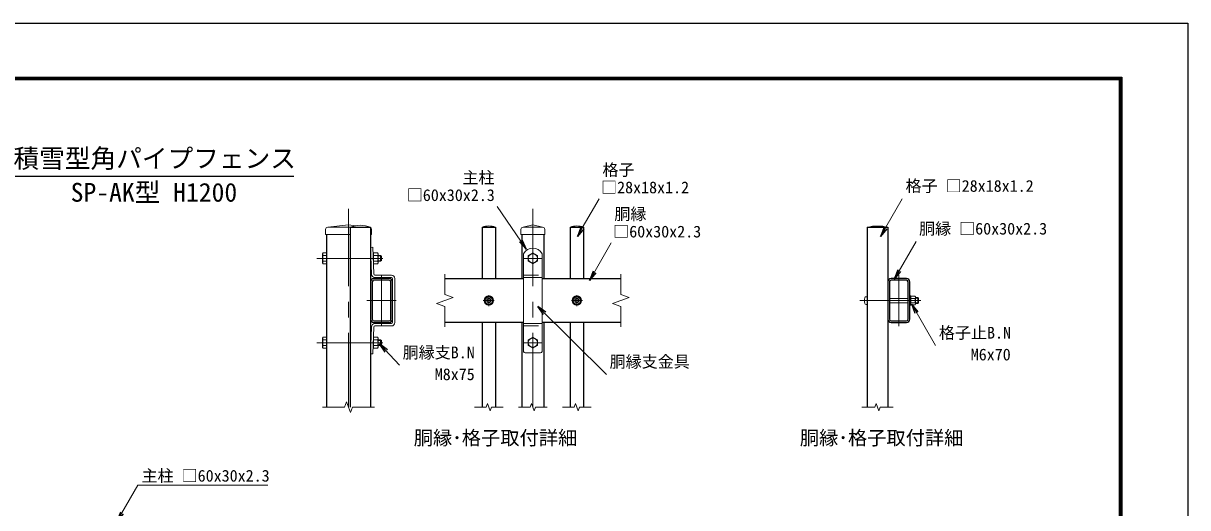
# Model space of a CAD drawing. Units: millimetres, scale not verified. Extents: x -4200 to 4200, y -2970 to 2970.
# Drawn here: x -562 to 4200, y 989 to 2970 of the extents above; entities that cross this region are included whole.
import ezdxf
from ezdxf.enums import TextEntityAlignment as Align

# ---------------------------------------------------------------- set-up
doc = ezdxf.new("R2010")
doc.units = ezdxf.units.MM
doc.header["$LTSCALE"] = 10
doc.linetypes.add('DASHED', pattern=[7.5, 6, -1.5])
doc.linetypes.add('USER1', pattern=[50.8, 31.75, -6.35, 6.35, -6.35])
for name, color, linetype, lineweight in [('0-0_D-TTL', 2, 'Continuous', 25), ('0-1_D-TTL-TXT', 7, 'Continuous', 25), ('0-2_D-BMK', 2, 'USER1', 13), ('0-5_D-STR1', 1, 'Continuous', 25), ('0-6_D-STR3', 3, 'Continuous', 13), ('0-8_D-STR-DIM', 7, 'Continuous', 13), ('0-9_0', 7, 'Continuous', 25), ('0-B_D-STR-TXT', 7, 'Continuous', 13)]:
    doc.layers.add(name, color=color, linetype=linetype, lineweight=lineweight)
doc.styles.add('ＭＳ ゴシック', font='')
doc.styles.get('ＭＳ ゴシック').set_extended_font_data('MS Gothic')

# ---------------------------------------------------------------- blocks, each defined once
blk = doc.blocks.new('MLeader4')
at = {"layer": '0-B_D-STR-TXT'}
blk.add_line((-83.28, 1080.29), (437.82, 1080.29), dxfattribs=at)
at = {"layer": '0-B_D-STR-TXT', "lineweight": 25}
blk.add_line((-152.95, 964.17), (-178.79, 932.91), dxfattribs=at)
at = {"layer": '0-B_D-STR-TXT'}
blk.add_lwpolyline([(-158.71, 967.51), (-93.28, 1080.29), (-83.28, 1080.29)], dxfattribs=at)
at = {"layer": '0-B_D-STR-TXT', "lineweight": 25}
blk.add_lwpolyline([(-164.48, 970.86), (-178.79, 932.91), (-158.71, 967.51)], dxfattribs=at)
at = {"layer": '0-B_D-STR-TXT', "style": 'ＭＳ ゴシック'}
blk.add_text('主柱 □60x30x2.3', height=48.09, dxfattribs=at).set_placement((-78.33, 1081.07), align=Align.BOTTOM_LEFT)
blk = doc.blocks.new('_Open')
at = {"layer": '0-9_0'}
blk.add_line((-10, 1.667), (0, 0), dxfattribs=at)
blk.add_lwpolyline([(-10, -1.667), (0, 0), (-10, 0)], dxfattribs=at)

msp = doc.modelspace()

# ---------------------------------------------------------------- linework, layer by layer
at = {"layer": '0-0_D-TTL'}
for points in [[(-4199.92, 2970.06), (4200.08, 2970.06), (4200.08, -2969.94), (-4199.92, -2969.94)], [(-3929.92, 2750.06), (3930.08, 2750.06), (3930.08, -2749.94), (-3929.92, -2749.94)], [(-3927.42, 2747.56), (3927.58, 2747.56), (3927.58, -2747.44), (-3927.42, -2747.44)], [(-3924.92, 2745.06), (3925.08, 2745.06), (3925.08, -2744.94), (-3924.92, -2744.94)], [(-3922.42, 2742.56), (3922.58, 2742.56), (3922.58, -2742.44), (-3922.42, -2742.44)], [(-3919.92, 2740.06), (3920.08, 2740.06), (3920.08, -2739.94), (-3919.92, -2739.94)]]:
    msp.add_lwpolyline(points, close=True, dxfattribs=at)
at = {"layer": '0-2_D-BMK'}
for p, q in [((768.16, 2211.78), (768.16, 1399.97)), ((1521.87, 2211.78), (1521.87, 1399.97)), ((637.96, 2008.57), (907.96, 2008.57)), ((1557.87, 2008.57), (1485.87, 2008.57)), ((1491.87, 2008.57), (1551.87, 2008.57)), ((903.16, 1941.07), (903.16, 1731.07)), ((3018.59, 1941.07), (3018.59, 1731.07)), ((1341.87, 1858.57), (1341.87, 1813.57)), ((1701.87, 1858.57), (1701.87, 1813.57)), ((843.16, 1836.07), (963.16, 1836.07)), ((1364.37, 1836.07), (1319.37, 1836.07)), ((1724.37, 1836.07), (1679.37, 1836.07)), ((2859.28, 1836.07), (3108.15, 1836.07)), ((637.96, 1663.57), (907.96, 1663.57)), ((1557.87, 1663.57), (1485.87, 1663.57)), ((1490.1, 1663.57), (1550.98, 1663.57))]:
    msp.add_line(p, q, dxfattribs=at)
at = {"layer": '0-5_D-STR1'}
for p, q in [((678.16, 2106.07), (678.16, 1399.97)), ((774.16, 2136.07), (774.16, 1399.97)), ((774.16, 2136.07), (858.16, 2136.07)), ((858.16, 2136.07), (858.16, 1399.97)), ((1314.87, 2136.07), (1314.87, 1926.07)), ((1314.87, 2136.07), (1368.87, 2136.07)), ((1368.87, 2136.07), (1368.87, 1926.07)), ((1476.87, 2106.07), (1476.87, 1926.07)), ((1566.87, 2106.07), (1566.87, 1926.07)), ((1674.87, 2136.07), (1674.87, 1926.07)), ((1674.87, 2136.07), (1728.87, 2136.07)), ((1728.87, 2136.07), (1728.87, 1926.07)), ((2889.59, 2136.07), (2889.59, 1399.97)), ((2889.59, 2136.07), (2973.59, 2136.07)), ((2973.59, 2136.07), (2973.59, 1399.97)), ((858.16, 1912.27), (858.16, 1759.87)), ((865.06, 1912.27), (865.06, 1759.87)), ((934.36, 1926.07), (871.96, 1926.07)), ((934.36, 1919.17), (871.96, 1919.17)), ((941.26, 1759.87), (941.26, 1912.27)), ((948.16, 1759.87), (948.16, 1912.27)), ((1161.87, 1926.07), (1484.37, 1926.07)), ((1559.37, 1926.07), (1881.87, 1926.07)), ((2973.59, 1912.27), (2973.59, 1759.87)), ((2980.49, 1912.27), (2980.49, 1759.87)), ((3049.79, 1926.07), (2987.39, 1926.07)), ((3049.79, 1919.17), (2987.39, 1919.17)), ((3056.69, 1759.87), (3056.69, 1912.27)), ((3063.59, 1759.87), (3063.59, 1912.27)), ((871.96, 1752.97), (934.36, 1752.97)), ((871.96, 1746.07), (934.36, 1746.07)), ((1484.37, 1746.07), (1161.87, 1746.07)), ((1314.87, 1746.07), (1314.87, 1399.97)), ((1368.87, 1746.07), (1368.87, 1399.97)), ((1476.87, 1746.07), (1476.87, 1399.97)), ((1881.87, 1746.07), (1559.37, 1746.07)), ((1566.87, 1746.07), (1566.87, 1399.97)), ((1674.87, 1746.07), (1674.87, 1399.97)), ((1728.87, 1746.07), (1728.87, 1399.97)), ((2987.39, 1752.97), (3049.79, 1752.97)), ((2987.39, 1746.07), (3049.79, 1746.07))]:
    msp.add_line(p, q, dxfattribs=at)
for centre, radius, start, end in [((871.96, 1912.27), 13.8, 90, 180), ((871.96, 1912.27), 6.9, 90, 180), ((934.36, 1912.27), 13.8, 0, 90), ((934.36, 1912.27), 6.9, 0, 90), ((2987.39, 1912.27), 13.8, 90, 180), ((2987.39, 1912.27), 6.9, 90, 180), ((3049.79, 1912.27), 13.8, 0, 90), ((3049.79, 1912.27), 6.9, 0, 90), ((871.96, 1759.87), 13.8, 180, 270), ((871.96, 1759.87), 6.9, 180, 270), ((934.36, 1759.87), 6.9, 270, 0), ((934.36, 1759.87), 13.8, 270, 0), ((2987.39, 1759.87), 13.8, 180, 270), ((2987.39, 1759.87), 6.9, 180, 270), ((3049.79, 1759.87), 6.9, 270, 0), ((3049.79, 1759.87), 13.8, 270, 0)]:
    msp.add_arc(centre, radius, start, end, dxfattribs=at)
at = {"layer": '0-6_D-STR3'}
for p, q in [((768.16, 2145.07), (683.41, 2136.07)), ((768.16, 2145.07), (796.24, 2142.09)), ((1521.87, 2145.07), (1482.12, 2136.07)), ((1521.87, 2145.07), (1561.62, 2136.07)), ((674.41, 2127.07), (674.41, 2106.07)), ((674.41, 2106.07), (774.16, 2106.07)), ((683.41, 2136.07), (852.91, 2136.07)), ((858.16, 2106.07), (861.91, 2106.07)), ((861.91, 2127.07), (861.91, 2106.07)), ((1473.12, 2127.07), (1473.12, 2106.07)), ((1473.12, 2106.07), (1570.62, 2106.07)), ((1482.12, 2136.07), (1561.62, 2136.07)), ((1570.62, 2127.07), (1570.62, 2106.07)), ((867.76, 2053.82), (858.16, 2053.51)), ((858.16, 2053.51), (861.72, 1944.5)), ((867.76, 2053.82), (871.31, 1944.82)), ((662.26, 2027.47), (664.35, 2031.09)), ((662.26, 2027.47), (662.26, 1989.67)), ((678.16, 2031.09), (664.35, 2031.09)), ((678.16, 2019.83), (664.35, 2019.83)), ((678.16, 2031.09), (678.16, 1986.06)), ((869.97, 2031.09), (887.29, 2031.09)), ((869.97, 1986.06), (869.97, 2031.09)), ((869.97, 2019.83), (887.29, 2019.83)), ((887.29, 2031.09), (889.47, 2027.32)), ((889.47, 1989.82), (889.47, 2027.32)), ((889.47, 2020.57), (899.56, 2020.57)), ((889.47, 2018.32), (901.81, 2018.32)), ((899.56, 2020.57), (903.16, 2016.97)), ((899.56, 2020.57), (899.56, 1996.57)), ((899.56, 1996.57), (903.16, 2000.17)), ((903.16, 2016.97), (903.16, 2000.17)), ((1484.37, 2027.49), (1484.37, 1627.57)), ((1559.37, 2027.49), (1559.37, 1627.57)), ((662.26, 1989.67), (664.35, 1986.06)), ((678.16, 1997.31), (664.35, 1997.31)), ((678.16, 1986.06), (664.35, 1986.06)), ((869.97, 1997.31), (887.29, 1997.31)), ((869.97, 1986.06), (887.29, 1986.06)), ((887.29, 1986.06), (889.47, 1989.82)), ((889.47, 1998.82), (901.81, 1998.82)), ((889.47, 1996.57), (899.56, 1996.57)), ((943.36, 1940.17), (876.08, 1940.17)), ((943.36, 1930.57), (876.11, 1930.57)), ((948.16, 1925.77), (948.16, 1746.37)), ((957.76, 1925.77), (957.76, 1746.37)), ((1484.37, 1930.57), (1559.37, 1930.57)), ((1341.87, 1853.39), (1326.87, 1844.73)), ((1326.87, 1844.73), (1326.87, 1827.41)), ((1356.87, 1844.73), (1341.87, 1853.39)), ((1356.87, 1827.41), (1356.87, 1844.73)), ((1701.87, 1853.39), (1686.87, 1844.73)), ((1686.87, 1844.73), (1686.87, 1827.41)), ((1716.87, 1844.73), (1701.87, 1853.39)), ((1716.87, 1827.41), (1716.87, 1844.73)), ((2885.01, 1851.82), (2889.59, 1851.82)), ((2885.01, 1820.32), (2889.59, 1820.32)), ((2889.59, 1851.82), (2889.59, 1820.32)), ((2980.49, 1845.07), (3056.69, 1845.07)), ((2980.49, 1827.07), (3056.69, 1827.07)), ((3068.39, 1854.07), (3068.39, 1818.07)), ((3068.39, 1854.07), (3084.84, 1854.07)), ((3068.39, 1845.07), (3084.84, 1845.07)), ((3068.39, 1827.07), (3084.84, 1827.07)), ((3068.39, 1818.07), (3084.84, 1818.07)), ((3085.4, 1853.24), (3086.39, 1851.54)), ((3085.4, 1818.91), (3086.39, 1820.61)), ((3086.39, 1851.54), (3086.39, 1820.61)), ((3086.39, 1848.07), (3095.99, 1848.07)), ((3086.39, 1845.82), (3098.24, 1845.82)), ((3086.39, 1826.32), (3098.24, 1826.32)), ((3086.39, 1824.07), (3095.99, 1824.07)), ((3095.99, 1848.07), (3099.59, 1844.47)), ((3095.99, 1848.07), (3095.99, 1824.07)), ((3095.99, 1824.07), (3099.59, 1827.67)), ((3099.59, 1844.47), (3099.59, 1827.67)), ((858.16, 1618.64), (861.72, 1727.64)), ((867.76, 1618.33), (871.31, 1727.33)), ((943.36, 1741.57), (876.08, 1741.57)), ((943.36, 1731.97), (876.08, 1731.97)), ((1484.37, 1741.57), (1559.37, 1741.57)), ((662.26, 1682.47), (664.35, 1686.09)), ((662.26, 1644.67), (662.26, 1682.47)), ((678.16, 1686.09), (664.35, 1686.09)), ((678.16, 1674.83), (664.35, 1674.83)), ((678.16, 1641.05), (678.16, 1686.09)), ((869.97, 1686.09), (887.29, 1686.09)), ((869.97, 1686.09), (869.97, 1641.05)), ((869.97, 1674.83), (887.29, 1674.83)), ((887.29, 1686.09), (889.47, 1682.32)), ((889.47, 1682.32), (889.47, 1644.82)), ((889.47, 1675.57), (899.56, 1675.57)), ((889.47, 1673.32), (901.81, 1673.32)), ((899.56, 1675.57), (903.16, 1671.97)), ((899.56, 1651.57), (899.56, 1675.57)), ((903.16, 1655.17), (903.16, 1671.97)), ((662.26, 1644.67), (664.35, 1641.05)), ((678.16, 1652.31), (664.35, 1652.31)), ((678.16, 1641.05), (664.35, 1641.05)), ((869.97, 1652.31), (887.29, 1652.31)), ((869.97, 1641.05), (887.29, 1641.05)), ((887.29, 1641.05), (889.47, 1644.82)), ((889.47, 1653.82), (901.81, 1653.82)), ((889.47, 1651.57), (899.56, 1651.57)), ((899.56, 1651.57), (903.16, 1655.17)), ((1553.37, 1621.57), (1490.37, 1621.57)), ((867.76, 1618.33), (858.16, 1618.64))]:
    msp.add_line(p, q, dxfattribs=at)
at = {"layer": '0-6_D-STR3', "linetype": 'DASHED'}
for p, q in [((1484.37, 1940.17), (1559.37, 1940.17)), ((1484.37, 1731.97), (1559.37, 1731.97))]:
    msp.add_line(p, q, dxfattribs=at)
at = {"layer": '0-6_D-STR3'}
for points in [[(1541.37, 2019.83), (1521.87, 2031.09), (1502.37, 2019.83), (1502.37, 1997.31), (1521.87, 1986.05), (1541.37, 1997.31)], [(3068.39, 1854.82), (3063.59, 1854.82), (3063.59, 1817.32), (3068.39, 1817.32)], [(1541.37, 1674.83), (1521.87, 1686.09), (1502.37, 1674.83), (1502.37, 1652.31), (1521.87, 1641.05), (1541.37, 1652.31)]]:
    msp.add_lwpolyline(points, close=True, dxfattribs=at)
for points in [[(1326.87, 1827.41), (1341.87, 1818.75), (1356.87, 1827.41)], [(1686.87, 1827.41), (1701.87, 1818.75), (1716.87, 1827.41)]]:
    msp.add_lwpolyline(points, dxfattribs=at)
for centre, radius in [((1521.87, 2008.57), 18.75), ((1341.87, 1836.07), 18.75), ((1341.87, 1836.07), 14.7), ((1341.87, 1836.07), 9), ((1341.87, 1836.07), 7.38), ((1701.87, 1836.07), 18.75), ((1701.87, 1836.07), 14.7), ((1701.87, 1836.07), 9), ((1701.87, 1836.07), 7.38), ((1521.87, 1663.57), 18.75)]:
    msp.add_circle(centre, radius, dxfattribs=at)
for centre, radius, start, end in [((816.16, 2025.52), 118.27, 69.19824, 110.80176), ((683.41, 2127.07), 9, 90, 180), ((852.91, 2127.07), 9, 0, 54.31467), ((1341.87, 2065.43), 75.63, 69.08343, 110.91657), ((1482.12, 2127.07), 9, 90, 180), ((1561.62, 2127.07), 9, 0, 90), ((1701.87, 2065.43), 75.63, 69.08343, 110.91657), ((2931.59, 1954.72), 186.15, 76.9604, 103.0396), ((1521.87, 2008.57), 42, 26.7655, 153.2345), ((672.58, 2025.46), 9.97, 145.61585, 214.38415), ((699.87, 2008.57), 37.26, 162.4121, 197.5879), ((879.07, 2025.46), 9.97, 325.61586, 34.38414), ((851.78, 2008.57), 37.26, 342.4121, 17.5879), ((672.58, 1991.68), 9.97, 145.61585, 214.38415), ((879.07, 1991.68), 9.97, 325.61585, 34.38416), ((876.11, 1944.97), 14.4, 181.86644, 270), ((876.11, 1944.97), 4.8, 181.86644, 270), ((943.36, 1925.77), 14.4, 0, 90), ((943.36, 1925.77), 4.8, 0, 90), ((2919.89, 1836.07), 42, 163.92714, 196.07286), ((2885.01, 1846.12), 5.7, 90, 163.92714), ((2885.01, 1826.02), 5.7, 196.07286, 270), ((3079.06, 1849.57), 7.33, 322.12109, 37.87891), ((3079.06, 1822.57), 7.33, 322.12109, 37.87891), ((3059.39, 1836.07), 27, 340.52876, 19.47124), ((876.11, 1727.17), 14.4, 90, 178.13356), ((876.11, 1727.17), 4.8, 90, 178.13356), ((943.36, 1746.37), 4.8, 270, 0), ((943.36, 1746.37), 14.4, 270, 0), ((672.58, 1680.46), 9.97, 145.61585, 214.38415), ((699.87, 1663.57), 37.26, 162.4121, 197.5879), ((879.07, 1680.46), 9.97, 325.61584, 34.38415), ((851.78, 1663.57), 37.26, 342.4121, 17.5879), ((672.58, 1646.68), 9.97, 145.61585, 214.38415), ((879.07, 1646.68), 9.97, 325.61586, 34.38414), ((1490.37, 1627.57), 6, 180, 270), ((1553.37, 1627.57), 6, 270, 0)]:
    msp.add_arc(centre, radius, start, end, dxfattribs=at)
at = {"layer": '0-8_D-STR-DIM'}
for p, q in [((1161.87, 1944.07), (1161.87, 1860.7)), ((1881.87, 1944.07), (1881.87, 1860.7)), ((1195.7, 1848.38), (1161.87, 1860.7)), ((1915.7, 1848.38), (1881.87, 1860.7)), ((1128.04, 1823.76), (1195.7, 1848.38)), ((1161.87, 1811.45), (1128.04, 1823.76)), ((1161.87, 1811.45), (1161.87, 1728.07)), ((1848.04, 1823.76), (1915.7, 1848.38)), ((1881.87, 1811.45), (1848.04, 1823.76)), ((1881.87, 1811.45), (1881.87, 1728.07)), ((661.93, 1399.97), (751.93, 1399.97)), ((760.05, 1422.27), (751.93, 1399.97)), ((776.28, 1377.68), (760.05, 1422.27)), ((784.4, 1399.97), (776.28, 1377.68)), ((784.4, 1399.97), (874.4, 1399.97)), ((1282.72, 1399.97), (1331.05, 1399.97)), ((1336.46, 1414.84), (1331.05, 1399.97)), ((1347.28, 1385.11), (1336.46, 1414.84)), ((1352.69, 1399.97), (1347.28, 1385.11)), ((1352.69, 1399.97), (1401.01, 1399.97)), ((1462.72, 1399.97), (1511.05, 1399.97)), ((1516.46, 1414.84), (1511.05, 1399.97)), ((1527.28, 1385.11), (1516.46, 1414.84)), ((1532.69, 1399.97), (1527.28, 1385.11)), ((1532.69, 1399.97), (1581.01, 1399.97)), ((1642.72, 1399.97), (1691.05, 1399.97)), ((1696.46, 1414.84), (1691.05, 1399.97)), ((1707.28, 1385.11), (1696.46, 1414.84)), ((1712.69, 1399.97), (1707.28, 1385.11)), ((1712.69, 1399.97), (1761.01, 1399.97)), ((2867.94, 1399.97), (2920.76, 1399.97)), ((2926.18, 1414.84), (2920.76, 1399.97)), ((2937, 1385.11), (2926.18, 1414.84)), ((2942.41, 1399.97), (2937, 1385.11)), ((2942.41, 1399.97), (2995.23, 1399.97))]:
    msp.add_line(p, q, dxfattribs=at)
at = {"layer": '0-9_0'}
msp.add_line((-615.88, 2345.38), (544.12, 2345.38), dxfattribs=at)
at = {"layer": '0-B_D-STR-TXT'}
for p, q in [((1793.16, 2252.72), (1705.16, 2100.31)), ((3032.8, 2252.72), (2944.8, 2100.31)), ((1376, 2221.01), (1493.89, 2048.32)), ((1842.72, 2072), (1754.73, 1919.59)), ((3088.94, 2077.63), (3000.95, 1925.22)), ((1823.49, 1533.35), (1543.76, 1809.93)), ((3169.06, 1652.17), (3072.66, 1819.13)), ((977, 1571.36), (896.66, 1657.76))]:
    msp.add_line(p, q, dxfattribs=at)

# ---------------------------------------------------------------- block references
at = {"layer": '0-B_D-STR-TXT', "xscale": 4, "yscale": 4}
for p, rotation in [((1704.16, 2098.57), 240), ((2943.8, 2098.57), 240), ((1495.02, 2046.67), 304.32042), ((1753.73, 1917.86), 240), ((2999.95, 1923.49), 240), ((1542.34, 1811.33), 135.32451), ((3071.66, 1820.86), 120), ((895.3, 1659.22), 132.92029)]:
    msp.add_blockref('_Open', p, dxfattribs=dict(at, rotation=rotation))
at = {"layer": '0-B_D-STR-TXT'}
msp.add_blockref('MLeader4', (0, 0), dxfattribs=at)

# ---------------------------------------------------------------- texts
at = {"layer": '0-1_D-TTL-TXT', "style": 'ＭＳ ゴシック'}
for s, height, p in [('積雪型角パイプフェンス', 76.98, (-602.07, 2355.92)), ('SP-AK型 H1200', 76.98, (-368.17, 2217.13)), ('胴縁･格子取付詳細', 57.7, (1034.69, 1228.17)), ('胴縁･格子取付詳細', 57.7, (2613.72, 1228.17))]:
    msp.add_text(s, height=height, dxfattribs=at).set_placement(p, align=Align.BOTTOM_LEFT)
at = {"layer": '0-B_D-STR-TXT', "style": 'ＭＳ ゴシック'}
for s, p in [('格子', (1806.61, 2332.26)), ('主柱', (1233.6, 2300.38)), ('格子 □28x18x1.2', (3046.25, 2266.44)), ('□60x30x2.3', (1006.35, 2228.75)), ('□28x18x1.2', (1800.81, 2260.46)), ('胴縁', (1855.17, 2151.54)), ('□60x30x2.3', (1850.37, 2079.75)), ('胴縁 □60x30x2.3', (3101.39, 2091.6)), ('格子止B.N', (3182.51, 1665.89)), ('胴縁支B.N', (989.45, 1585.34)), ('M6x70', (3312.74, 1576.92)), ('胴縁支金具', (1835.94, 1547.57)), ('M8x75', (1120.68, 1496.11))]:
    msp.add_text(s, height=48.09, dxfattribs=at).set_placement(p, align=Align.BOTTOM_LEFT)

doc.saveas('drawing.dxf')
